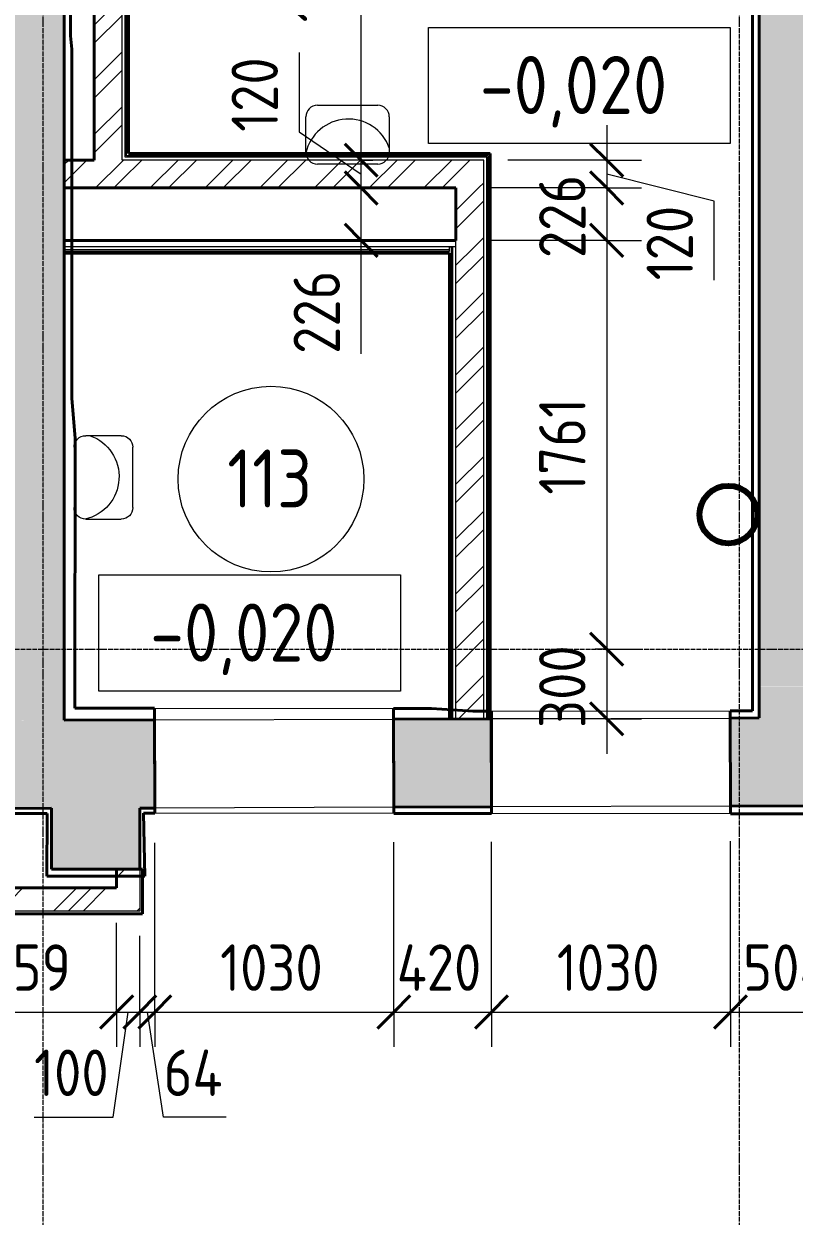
# Model space of a CAD drawing. Header units: millimetres. Extents: x -11886 to 68941, y -8130 to 45506.
# Drawn here: x 7627 to 10946, y 10815 to 15950 of the extents above; entities that cross this region are included whole.
import ezdxf

# ---------------------------------------------------------------- set-up
doc = ezdxf.new("R2010")
doc.units = ezdxf.units.MM
doc.linetypes.add('ADSK_Линия сетки', pattern=[25, 20, -2.5, 0, -2.5])
for name, color, linetype, lineweight in [('Аннотация', 7, 'Continuous', 9), ('Марки помещений', 7, 'Continuous', 20), ('Оси', 7, 'Continuous', 9), ('Отметки', 7, 'Continuous', 9), ('Размеры', 7, 'Continuous', 9), ('Размеры-100', 7, 'Continuous', 9), ('Стены', 7, 'Continuous', 18), ('Стены внутренние', 7, 'Continuous', 18), ('Стены штриховка', 7, 'Continuous', 18), ('стояки', 7, 'Continuous', 9)]:
    doc.layers.add(name, color=color, linetype=linetype, lineweight=lineweight)
for name, color, linetype, lineweight, true_color in [('планы со стояками отопление_dwg', 7, 'Continuous', 9, 0x767676), ('Стены разрез', 7, 'Continuous', 40, 0xbb5389), ('ТХ', 5, 'Continuous', 9, 0x0000ff), ('ТХ 1 этаж_dwg', 7, 'Continuous', 9, 0x767676)]:
    doc.layers.add(name, color=color, linetype=linetype, lineweight=lineweight, true_color=true_color)
doc.styles.add('GOST Common_1', font='GOST_Common.ttf', dxfattribs={"width": 0.9, "height": 200})
doc.styles.add('GOST Common_2', font='GOST_Common.ttf', dxfattribs={"width": 0.9, "height": 250})
doc.dimstyles.new('ADSK_Основной_2_мм_Округление_до_1_мм', dxfattribs={"dimscale": 304.8, "dimtxt": 201.142999, "dimasz": 0.463911, "dimexe": 0.492126, "dimexo": 0.492126, "dimgap": 0.098425, "dimtad": 1, "dimdec": 0, "dimdsep": 46, "dimtxsty": 'GOST Common_1', "dimblk1": 'OBLIQUE', "dimblk2": 'OBLIQUE', "dimsah": 1, "dimcen": 0.09, "dimdle": 0.492126, "dimazin": 2, "dimtfac": 1, "dimtdec": 4, "dimtix": 1, "dimtmove": 0, "dimatfit": 3, "dimfxl": 1, "dimtvp": 1, "dimtolj": 1, "dimtzin": 0, "dimlwd": 20, "dimlwe": 20, "dimarcsym": 2})
doc.dimstyles.new('ADSK_Основной_2_мм_Округление_до_1_мм_1', dxfattribs={"dimscale": 304.8, "dimtxt": 201.142999, "dimasz": 0.463911, "dimexe": 0.492126, "dimexo": 0.492126, "dimgap": 0.098425, "dimtad": 1, "dimdec": 0, "dimdsep": 46, "dimtxsty": 'GOST Common_1', "dimblk1": 'OBLIQUE', "dimblk2": 'OBLIQUE', "dimsah": 1, "dimcen": 0.09, "dimdle": 0.492126, "dimazin": 2, "dimtfac": 1, "dimtdec": 4, "dimtix": 1, "dimtmove": 1, "dimatfit": 3, "dimfxl": 1, "dimtvp": 1, "dimtolj": 1, "dimtzin": 0, "dimlwd": 20, "dimlwe": 20, "dimarcsym": 2})
pattern_1 = [(45, (0, 0), (-179.605, 179.605), []), (45, (63.5, 0), (0, 359.2102), []), (45, (-63.5, 0), (0, 359.2102), [])]
pattern_2 = [(45, (0, 0), (-117.8655, 117.8655), []), (45, (78.58, 0), (-117.8655, 117.8655), [])]

# ---------------------------------------------------------------- blocks, each defined once
blk = doc.blocks.new('Существующие стены 1 эт - Существующие стены 1 эт-653793-01 План 1-го этажа кладочный')
at = {"layer": 'Стены', "color": 243, "true_color": 0xbb5389}
for p, q in [((7828.4, 16190), (7828.4, 15899)), ((7828.4, 15899), (7833.6, 15840.7)), ((7833.6, 15840.7), (7833.6, 15363.6)), ((7833.6, 15243.6), (7833.6, 15017.8)), ((8189.9, 13002.4), (9219.9, 13001.2)), ((8189.9, 13002.4), (8190.1, 12952.9)), ((9220.1, 12956.1), (9219.9, 13001.2)), ((9641.7, 12549.2), (9642.2, 12989.6)), ((9642.2, 12989.6), (10670.4, 12991.7)), ((10670.5, 12960.5), (10670.4, 12991.7)), ((7726.9, 12549.7), (7267.7, 12549.6)), ((7725.3, 12279.6), (7726.9, 12549.7)), ((8191.2, 12572.9), (8191.3, 12551)), ((9221.3, 12549.8), (8191.3, 12551)), ((9221.3, 12549.8), (9221.2, 12576.1)), ((10671.8, 12548), (9641.7, 12549.2)), ((10671.8, 12548), (10671.7, 12580.5)), ((8026.7, 12279.6), (7725.3, 12279.6))]:
    blk.add_line(p, q, dxfattribs=at)
at = {"layer": 'Стены разрез'}
for p, q in [((10766.6, 20367.6), (10766.6, 12991.9)), ((7828.4, 15899), (7828.4, 16190)), ((7833.6, 15840.7), (7828.4, 15899)), ((7833.6, 14336.5), (7833.6, 15840.7)), ((7848.7, 14165.6), (7833.6, 14336.5)), ((7847.3, 13002.8), (7848.7, 14165.6)), ((8189.9, 13002.4), (7847.3, 13002.8)), ((8191.3, 12551), (8189.9, 13002.4)), ((9383, 13001), (9219.9, 13001.2)), ((9221.3, 12549.8), (9219.9, 13001.2)), ((9560.7, 12989.5), (9383, 13001)), ((9642.2, 12989.6), (9560.7, 12989.5)), ((9641.7, 12549.2), (9642.2, 12989.6)), ((10766.6, 12991.9), (10670.4, 12991.7)), ((10671.8, 12548), (10670.4, 12991.7)), ((6347.6, 12549.3), (7726.9, 12549.7)), ((7726.9, 12549.7), (7725.3, 12279.6)), ((8148.3, 12279.6), (8141.8, 12551.1)), ((8141.8, 12551.1), (8191.3, 12551)), ((9221.3, 12549.8), (9641.7, 12549.2)), ((10671.8, 12548), (11234.1, 12547.3)), ((7725.3, 12279.6), (8148.3, 12279.6))]:
    blk.add_line(p, q, dxfattribs=at)
blk = doc.blocks.new('планы со стояками отопление_dwg-1484427-01 План 1-го этажа кладочный')
at = {"layer": 'стояки', "color": 246, "lineweight": 80, "true_color": 0x7f001f}
blk.add_circle((183057.8, 169913.7), 124.3, dxfattribs=at)
blk = doc.blocks.new('ТХ 1 этаж_dwg_Электросушитель-2118426-01 План 1-го этажа кладочный')
at = {"layer": 'ТХ', "color": 253, "true_color": 0xa0a0a0}
for p, q in [((14845.2, 10699.4), (15105, 10699.4)), ((14795.2, 10496.6), (14795.2, 10649.4)), ((15155, 10649.4), (15155, 10496.6)), ((15105, 10446.6), (14845.2, 10446.6))]:
    blk.add_line(p, q, dxfattribs=at)
for centre, radius, start, end in [((14845.2, 10649.4), 50, 90, 180), ((15105, 10649.4), 50, 0, 90), ((14978.3, 10452.8), 187.6, 19.6167, 167.3478), ((14845.2, 10496.6), 50, 180, 270), ((15105, 10496.6), 50, 270, 360)]:
    blk.add_arc(centre, radius, start, end, dxfattribs=at)
blk = doc.blocks.new('ТХ 1 этаж_dwg_Электросушитель-2118427-01 План 1-го этажа кладочный')
at = {"layer": 'ТХ', "color": 253, "true_color": 0xa0a0a0}
for p, q in [((14845.2, 10699.4), (15105, 10699.4)), ((14795.2, 10496.6), (14795.2, 10649.4)), ((15155, 10649.4), (15155, 10496.6)), ((15105, 10446.6), (14845.2, 10446.6))]:
    blk.add_line(p, q, dxfattribs=at)
for centre, radius, start, end in [((14845.2, 10649.4), 50, 90, 180), ((15105, 10649.4), 50, 0, 90), ((14978.3, 10452.8), 187.6, 19.6167, 167.3478), ((14845.2, 10496.6), 50, 180, 270), ((15105, 10496.6), 50, 270, 360)]:
    blk.add_arc(centre, radius, start, end, dxfattribs=at)
blk = doc.blocks.new('ТХ 1 этаж_dwg-2084881-01 План 1-го этажа кладочный')
blk.add_blockref('ТХ 1 этаж_dwg_Электросушитель-2118426-01 План 1-го этажа кладочный', (112047.7, -65972.7))
at = {"extrusion": (0, 0, -1), "zscale": -1, "rotation": 90.00000000000001}
blk.add_blockref('ТХ 1 этаж_dwg_Электросушитель-2118427-01 План 1-го этажа кладочный', (-115398, -71851.2), dxfattribs=at)
blk = doc.blocks.new('ADSK_Марка_Помещение_ОдноЗначение - Номер-247393-01 План 1-го этажа кладочный')
at = {"layer": 'Марки помещений'}
blk.add_circle((0, 0), 4, dxfattribs=at)
blk = doc.blocks.new('Высотные отметки - Рамка-5093-01 План 1-го этажа кладочный')
at = {"layer": 'Аннотация', "lineweight": 20}
for p, q in [((-6.5, 0), (-6.5, 5)), ((-6.5, 5), (6.5, 5)), ((6.5, 5), (6.5, 0)), ((6.5, 0), (-6.5, 0))]:
    blk.add_line(p, q, dxfattribs=at)
blk = doc.blocks.new('DIMBLOCK201-01 План 1-го этажа кладочный')
at = {"layer": 'Размеры-100', "lineweight": 20, "transparency": 16777216}
for p, q in [((7267.7, 11694.1), (7267.7, 12079)), ((8026.7, 11694.1), (8026.7, 12079)), ((7267.7, 11694.1), (8026.7, 11694.1)), ((7267.7, 11694.1), (7267.7, 11544.1)), ((8026.7, 11694.1), (8026.7, 11544.1))]:
    blk.add_line(p, q, dxfattribs=at)
at = {"layer": 'Размеры-100', "lineweight": 40, "transparency": 16777216}
for p, q in [((7267.7, 11694.1), (7338.4, 11764.8)), ((8026.7, 11694.1), (8097.4, 11764.8)), ((7267.7, 11694.1), (7197, 11623.4)), ((8026.7, 11694.1), (7956, 11623.4))]:
    blk.add_line(p, q, dxfattribs=at)
at = {"layer": 'Размеры-100', "color": 0, "lineweight": 20, "transparency": 16777216, "insert": (7458, 11985.5), "char_height": 200, "width": 454.106, "attachment_point": 1, "line_spacing_factor": 1.022761, "style": 'GOST Common_1'}
blk.add_mtext('759', dxfattribs=at)
blk = doc.blocks.new('_Oblique')
at = {"color": 0, "linetype": 'ByBlock', "lineweight": -2}
blk.add_line((-0.5, -0.5), (0.5, 0.5), dxfattribs=at)
blk = doc.blocks.new('DIMBLOCK202-01 План 1-го этажа кладочный')
at = {"layer": 'Размеры-100', "lineweight": 20, "transparency": 16777216}
for p, q in [((8026.7, 11694.1), (8026.7, 12079)), ((8126.7, 11694.1), (8126.7, 12023)), ((8012.1, 11240.9), (8076.7, 11694.1)), ((8026.7, 11694.1), (8126.7, 11694.1)), ((8026.7, 11694.1), (8026.7, 11544.1)), ((8126.7, 11694.1), (8126.7, 11544.1)), ((7671.2, 11240.9), (8012.1, 11240.9))]:
    blk.add_line(p, q, dxfattribs=at)
at = {"layer": 'Размеры-100', "lineweight": 40, "transparency": 16777216}
for p, q in [((8026.7, 11694.1), (8097.4, 11764.8)), ((8126.7, 11694.1), (8197.4, 11764.8)), ((8026.7, 11694.1), (7956, 11623.4)), ((8126.7, 11694.1), (8056, 11623.4))]:
    blk.add_line(p, q, dxfattribs=at)
at = {"layer": 'Размеры-100', "color": 0, "lineweight": 20, "transparency": 16777216, "insert": (7671.2, 11532.3), "char_height": 200, "width": 409.104, "attachment_point": 1, "line_spacing_factor": 1.022761, "style": 'GOST Common_1'}
blk.add_mtext('100', dxfattribs=at)
blk = doc.blocks.new('DIMBLOCK203-01 План 1-го этажа кладочный')
at = {"layer": 'Размеры-100', "lineweight": 20, "transparency": 16777216}
for p, q in [((8191.2, 11694.1), (8191.2, 12422.9)), ((8126.7, 11694.1), (8126.7, 12023)), ((8126.7, 11694.1), (8191.2, 11694.1)), ((8126.7, 11694.1), (8126.7, 11544.1)), ((8229.2, 11240.9), (8159, 11694.1)), ((8191.2, 11694.1), (8191.2, 11544.1)), ((8498.5, 11240.9), (8229.2, 11240.9))]:
    blk.add_line(p, q, dxfattribs=at)
at = {"layer": 'Размеры-100', "lineweight": 40, "transparency": 16777216}
for p, q in [((8126.7, 11694.1), (8197.4, 11764.8)), ((8191.2, 11694.1), (8261.9, 11764.8)), ((8126.7, 11694.1), (8056, 11623.4)), ((8191.2, 11694.1), (8120.5, 11623.4))]:
    blk.add_line(p, q, dxfattribs=at)
at = {"layer": 'Размеры-100', "color": 0, "lineweight": 20, "transparency": 16777216, "insert": (8229.2, 11532.3), "char_height": 200, "width": 323.192, "attachment_point": 1, "line_spacing_factor": 1.022761, "style": 'GOST Common_1'}
blk.add_mtext('64', dxfattribs=at)
blk = doc.blocks.new('DIMBLOCK204-01 План 1-го этажа кладочный')
at = {"layer": 'Размеры-100', "lineweight": 20, "transparency": 16777216}
for p, q in [((8191.2, 11694.1), (8191.2, 12422.9)), ((9221.2, 11694.1), (9221.2, 12426.1)), ((8191.2, 11694.1), (9221.2, 11694.1)), ((8191.2, 11694.1), (8191.2, 11544.1)), ((9221.2, 11694.1), (9221.2, 11544.1))]:
    blk.add_line(p, q, dxfattribs=at)
at = {"layer": 'Размеры-100', "lineweight": 40, "transparency": 16777216}
for p, q in [((8191.2, 11694.1), (8261.9, 11764.8)), ((9221.2, 11694.1), (9291.9, 11764.8)), ((8191.2, 11694.1), (8120.5, 11623.4)), ((9221.2, 11694.1), (9150.5, 11623.4))]:
    blk.add_line(p, q, dxfattribs=at)
at = {"layer": 'Размеры-100', "color": 0, "lineweight": 20, "transparency": 16777216, "insert": (8472.7, 11985.5), "char_height": 200, "width": 560.473, "attachment_point": 1, "line_spacing_factor": 1.022761, "style": 'GOST Common_1'}
blk.add_mtext('1030', dxfattribs=at)
blk = doc.blocks.new('DIMBLOCK205-01 План 1-го этажа кладочный')
at = {"layer": 'Размеры-100', "lineweight": 20, "transparency": 16777216}
for p, q in [((9221.2, 11694.1), (9221.2, 12426.1)), ((9641.7, 11694.1), (9641.7, 12427.4)), ((9221.2, 11694.1), (9641.7, 11694.1)), ((9221.2, 11694.1), (9221.2, 11544.1)), ((9641.7, 11694.1), (9641.7, 11544.1))]:
    blk.add_line(p, q, dxfattribs=at)
at = {"layer": 'Размеры-100', "lineweight": 40, "transparency": 16777216}
for p, q in [((9221.2, 11694.1), (9291.9, 11764.8)), ((9641.7, 11694.1), (9712.4, 11764.8)), ((9221.2, 11694.1), (9150.5, 11623.4)), ((9641.7, 11694.1), (9571, 11623.4))]:
    blk.add_line(p, q, dxfattribs=at)
at = {"layer": 'Размеры-100', "color": 0, "lineweight": 20, "transparency": 16777216, "insert": (9233.7, 11985.5), "char_height": 200, "width": 474.561, "attachment_point": 1, "line_spacing_factor": 1.022761, "style": 'GOST Common_1'}
blk.add_mtext('420', dxfattribs=at)
blk = doc.blocks.new('DIMBLOCK206-01 План 1-го этажа кладочный')
at = {"layer": 'Размеры-100', "lineweight": 20, "transparency": 16777216}
for p, q in [((10671.7, 11694.1), (10671.7, 12430.5)), ((9641.7, 11694.1), (9641.7, 12427.4)), ((9641.7, 11694.1), (10671.7, 11694.1)), ((9641.7, 11694.1), (9641.7, 11544.1)), ((10671.7, 11694.1), (10671.7, 11544.1))]:
    blk.add_line(p, q, dxfattribs=at)
at = {"layer": 'Размеры-100', "lineweight": 40, "transparency": 16777216}
for p, q in [((9641.7, 11694.1), (9712.4, 11764.8)), ((10671.7, 11694.1), (10742.4, 11764.8)), ((9641.7, 11694.1), (9571, 11623.4)), ((10671.7, 11694.1), (10601, 11623.4))]:
    blk.add_line(p, q, dxfattribs=at)
at = {"layer": 'Размеры-100', "color": 0, "lineweight": 20, "transparency": 16777216, "insert": (9923.2, 11985.5), "char_height": 200, "width": 560.473, "attachment_point": 1, "line_spacing_factor": 1.022761, "style": 'GOST Common_1'}
blk.add_mtext('1030', dxfattribs=at)
blk = doc.blocks.new('DIMBLOCK207-01 План 1-го этажа кладочный')
at = {"layer": 'Размеры-100', "lineweight": 20, "transparency": 16777216}
for p, q in [((10671.7, 11694.1), (10671.7, 12430.5)), ((11175.2, 11694.1), (11175.2, 12432)), ((10671.7, 11694.1), (11325.2, 11694.1)), ((10671.7, 11694.1), (10671.7, 11544.1)), ((11175.2, 11694.1), (11175.2, 11544.1))]:
    blk.add_line(p, q, dxfattribs=at)
at = {"layer": 'Размеры-100', "lineweight": 40, "transparency": 16777216}
for p, q in [((10671.7, 11694.1), (10742.4, 11764.8)), ((11175.2, 11694.1), (11245.9, 11764.8)), ((10671.7, 11694.1), (10601, 11623.4)), ((11175.2, 11694.1), (11104.5, 11623.4))]:
    blk.add_line(p, q, dxfattribs=at)
at = {"layer": 'Размеры-100', "color": 0, "lineweight": 20, "transparency": 16777216, "insert": (10725.7, 11985.5), "char_height": 200, "width": 474.561, "attachment_point": 1, "line_spacing_factor": 1.022761, "style": 'GOST Common_1'}
blk.add_mtext('504', dxfattribs=at)
blk = doc.blocks.new('DIMBLOCK208-01 План 1-го этажа кладочный')
at = {"layer": 'Размеры-100', "lineweight": 20, "transparency": 16777216}
for p, q in [((10138.1, 15513.6), (10138.1, 15243.6)), ((10138.1, 15363.6), (9712.5, 15363.6)), ((10138.1, 15363.6), (10288.1, 15363.6)), ((10600.8, 15186.7), (10138.1, 15303.6)), ((10138.1, 15243.6), (9638.5, 15243.6)), ((10138.1, 15243.6), (10288.1, 15243.6)), ((10600.8, 14845.7), (10600.8, 15186.7))]:
    blk.add_line(p, q, dxfattribs=at)
at = {"layer": 'Размеры-100', "lineweight": 40, "transparency": 16777216}
for p, q in [((10138.1, 15363.6), (10067.4, 15434.3)), ((10138.1, 15363.6), (10208.8, 15292.9)), ((10138.1, 15243.6), (10067.4, 15314.3)), ((10138.1, 15243.6), (10208.8, 15172.9))]:
    blk.add_line(p, q, dxfattribs=at)
at = {"layer": 'Размеры-100', "color": 0, "lineweight": 20, "transparency": 16777216, "insert": (10309.5, 14845.7), "char_height": 200, "width": 409.104, "attachment_point": 1, "rotation": 90, "line_spacing_factor": 1.022761, "style": 'GOST Common_1'}
blk.add_mtext('120', dxfattribs=at)
blk = doc.blocks.new('DIMBLOCK209-01 План 1-го этажа кладочный')
at = {"layer": 'Размеры-100', "lineweight": 40, "transparency": 16777216}
for p, q in [((10138.1, 15243.6), (10067.4, 15314.3)), ((10138.1, 15243.6), (10208.8, 15172.9)), ((10138.1, 15017.8), (10067.4, 15088.5)), ((10138.1, 15017.8), (10208.8, 14947.1))]:
    blk.add_line(p, q, dxfattribs=at)
at = {"layer": 'Размеры-100', "lineweight": 20, "transparency": 16777216}
for p, q in [((10138.1, 15243.6), (9638.5, 15243.6)), ((10138.1, 15243.6), (10138.1, 15017.8)), ((10138.1, 15243.6), (10288.1, 15243.6)), ((10138.1, 15017.8), (9638.5, 15017.8)), ((10138.1, 15017.8), (10288.1, 15017.8))]:
    blk.add_line(p, q, dxfattribs=at)
at = {"layer": 'Размеры-100', "color": 0, "lineweight": 20, "transparency": 16777216, "insert": (9846.7, 14941.5), "char_height": 200, "width": 454.106, "attachment_point": 1, "rotation": 90, "line_spacing_factor": 1.022761, "style": 'GOST Common_1'}
blk.add_mtext('226', dxfattribs=at)
blk = doc.blocks.new('DIMBLOCK210-01 План 1-го этажа кладочный')
at = {"layer": 'Размеры-100', "lineweight": 40, "transparency": 16777216}
for p, q in [((10138.1, 15017.8), (10067.4, 15088.5)), ((10138.1, 15017.8), (10208.8, 14947.1)), ((10138.1, 13256.8), (10067.4, 13327.5)), ((10138.1, 13256.8), (10208.8, 13186.1))]:
    blk.add_line(p, q, dxfattribs=at)
at = {"layer": 'Размеры-100', "lineweight": 20, "transparency": 16777216}
for p, q in [((10138.1, 15017.8), (9638.5, 15017.8)), ((10138.1, 15017.8), (10138.1, 13256.8)), ((10138.1, 15017.8), (10288.1, 15017.8)), ((10138.1, 13256.8), (10088.1, 13256.8)), ((10138.1, 13256.8), (10288.1, 13256.8))]:
    blk.add_line(p, q, dxfattribs=at)
at = {"layer": 'Размеры-100', "color": 0, "lineweight": 20, "transparency": 16777216, "insert": (9846.7, 13922.5), "char_height": 200, "width": 515.472, "attachment_point": 1, "rotation": 90, "line_spacing_factor": 1.022761, "style": 'GOST Common_1'}
blk.add_mtext('1761', dxfattribs=at)
blk = doc.blocks.new('DIMBLOCK211-01 План 1-го этажа кладочный')
at = {"layer": 'Размеры-100', "lineweight": 40, "transparency": 16777216}
for p, q in [((10138.1, 13256.8), (10067.4, 13327.5)), ((10138.1, 13256.8), (10208.8, 13186.1)), ((10138.1, 12956.9), (10067.4, 13027.6)), ((10138.1, 12956.9), (10208.8, 12886.2))]:
    blk.add_line(p, q, dxfattribs=at)
at = {"layer": 'Размеры-100', "lineweight": 20, "transparency": 16777216}
for p, q in [((10138.1, 13256.8), (10088.1, 13256.8)), ((10138.1, 13256.8), (10138.1, 12806.9)), ((10138.1, 13256.8), (10288.1, 13256.8)), ((10138.1, 12956.9), (9638.5, 12956.9)), ((10138.1, 12956.9), (10288.1, 12956.9))]:
    blk.add_line(p, q, dxfattribs=at)
at = {"layer": 'Размеры-100', "color": 0, "lineweight": 20, "transparency": 16777216, "insert": (9846.7, 12917.6), "char_height": 200, "width": 454.106, "attachment_point": 1, "rotation": 90, "line_spacing_factor": 1.022761, "style": 'GOST Common_1'}
blk.add_mtext('300', dxfattribs=at)
blk = doc.blocks.new('DIMBLOCK212-01 План 1-го этажа кладочный')
at = {"layer": 'Размеры-100', "lineweight": 40, "transparency": 16777216}
for p, q in [((9080.3, 15243.6), (9009.6, 15314.3)), ((9080.3, 15243.6), (9151, 15172.9)), ((9080.3, 15017.8), (9009.6, 15088.5)), ((9080.3, 15017.8), (9151, 14947.1))]:
    blk.add_line(p, q, dxfattribs=at)
at = {"layer": 'Размеры-100', "lineweight": 20, "transparency": 16777216}
for p, q in [((9080.3, 15243.6), (8930.3, 15243.6)), ((9080.3, 14867.8), (9080.3, 15243.6)), ((9080.3, 15243.6), (9130.3, 15243.6)), ((9080.3, 14907.2), (9080.3, 15130.7)), ((9080.3, 15017.8), (8930.3, 15017.8)), ((9080.3, 15017.8), (9130.3, 15017.8)), ((9080.3, 14528.8), (9080.3, 14907.2))]:
    blk.add_line(p, q, dxfattribs=at)
at = {"layer": 'Размеры-100', "color": 0, "lineweight": 20, "transparency": 16777216, "insert": (8788.9, 14528.8), "char_height": 200, "width": 454.106, "attachment_point": 1, "rotation": 90, "line_spacing_factor": 1.022761, "style": 'GOST Common_1'}
blk.add_mtext('226', dxfattribs=at)
blk = doc.blocks.new('DIMBLOCK213-01 План 1-го этажа кладочный')
at = {"layer": 'Размеры-100', "lineweight": 20, "transparency": 16777216}
for p, q in [((8813, 15826.3), (8813, 15485.4)), ((8813, 15485.4), (9080.3, 15303.6)), ((9080.3, 15363.6), (8930.3, 15363.6)), ((9080.3, 15243.6), (9080.3, 15363.6)), ((9080.3, 15363.6), (9130.3, 15363.6)), ((9080.3, 15243.6), (8930.3, 15243.6)), ((9080.3, 15243.6), (9130.3, 15243.6))]:
    blk.add_line(p, q, dxfattribs=at)
at = {"layer": 'Размеры-100', "lineweight": 40, "transparency": 16777216}
for p, q in [((9080.3, 15363.6), (9009.6, 15434.3)), ((9080.3, 15363.6), (9151, 15292.9)), ((9080.3, 15243.6), (9009.6, 15314.3)), ((9080.3, 15243.6), (9151, 15172.9))]:
    blk.add_line(p, q, dxfattribs=at)
at = {"layer": 'Размеры-100', "color": 0, "lineweight": 20, "transparency": 16777216, "insert": (8521.7, 15485.4), "char_height": 200, "width": 409.104, "attachment_point": 1, "rotation": 90, "line_spacing_factor": 1.022761, "style": 'GOST Common_1'}
blk.add_mtext('120', dxfattribs=at)
blk = doc.blocks.new('DIMBLOCK214-01 План 1-го этажа кладочный')
at = {"layer": 'Размеры-100', "lineweight": 40, "transparency": 16777216}
for p, q in [((9080.3, 17219.6), (9009.6, 17290.3)), ((9080.3, 17219.6), (9151, 17148.9)), ((9080.3, 15363.6), (9009.6, 15434.3)), ((9080.3, 15363.6), (9151, 15292.9))]:
    blk.add_line(p, q, dxfattribs=at)
at = {"layer": 'Размеры-100', "lineweight": 20, "transparency": 16777216}
for p, q in [((9080.3, 17219.6), (8930.3, 17219.6)), ((9080.3, 15363.6), (9080.3, 17219.6)), ((9080.3, 17219.6), (9130.3, 17219.6)), ((9080.3, 16424), (9080.3, 16291.6)), ((9080.3, 15957), (9080.3, 16424)), ((9080.3, 15363.6), (8930.3, 15363.6)), ((9080.3, 15363.6), (9130.3, 15363.6))]:
    blk.add_line(p, q, dxfattribs=at)
at = {"layer": 'Размеры-100', "color": 0, "lineweight": 20, "transparency": 16777216, "insert": (8788.9, 15957), "char_height": 200, "width": 560.473, "attachment_point": 1, "rotation": 90, "line_spacing_factor": 1.022761, "style": 'GOST Common_1'}
blk.add_mtext('1856', dxfattribs=at)

msp = doc.modelspace()

# ---------------------------------------------------------------- hatches: boundary and pattern name
at = {"layer": 'Стены внутренние', "true_color": 0xc0c0c0}
for points in [[(7420.8, 12950.6), (7800.8, 12951.8), (7800.8, 20408.6), (7420.8, 20408.6), (7420.8, 12951.7)], [(10852.5, 13095.1), (11305.2, 13095.1), (11305.2, 20408.6), (10795.2, 20408.6), (10795.2, 13095.1), (10807.3, 13095.1)], [(10795.2, 12580.9), (11175.2, 12582), (11175.2, 13095.1), (10795.2, 13094), (10795.2, 12582)], [(7746.7, 12309.3), (8126.7, 12310), (8126.2, 12572.7), (7746.2, 12571.6), (7746.3, 12549.7)]]:
    msp.add_hatch(color=9, dxfattribs=at).paths.add_polyline_path(points)
at = {"layer": 'Стены внутренние', "lineweight": 9}
h = msp.add_hatch(dxfattribs=at)
h.set_pattern_fill('FP_1', color=256, style=0, pattern_type=2)
h.set_pattern_definition(pattern_2)
h.paths.add_polyline_path([(7930.3, 15363.6), (8050.3, 15363.6), (8050.3, 17219.6), (7930.3, 17219.6), (7930.3, 15840.7)])
h = msp.add_hatch(dxfattribs=at)
h.set_pattern_fill('FP_1', color=256, style=0, pattern_type=2)
h.set_pattern_definition(pattern_2)
h.paths.add_polyline_path([(7800.8, 15243.6), (8050.3, 15243.6), (8050.3, 15363.6), (7800.8, 15363.6)])
h = msp.add_hatch(dxfattribs=at)
h.set_pattern_fill('FP_1', color=256, style=0, pattern_type=2)
h.set_pattern_definition(pattern_2)
h.paths.add_polyline_path([(9488.5, 15243.6), (9608.5, 15243.6), (9608.5, 15363.6), (8050.3, 15363.6), (8050.3, 15243.6), (9469.3, 15243.6)])
h = msp.add_hatch(dxfattribs=at)
h.set_pattern_fill('FP_1', color=256, style=0, pattern_type=2)
h.set_pattern_definition(pattern_2)
h.paths.add_polyline_path([(9608.5, 14990.3), (9608.5, 15243.6), (9488.5, 15243.6), (9488.5, 14990.3)])
h = msp.add_hatch(dxfattribs=at)
h.set_pattern_fill('FP_1', color=256, style=0, pattern_type=2)
h.set_pattern_definition(pattern_2)
h.paths.add_polyline_path([(9488.5, 12956.9), (9608.5, 12957.3), (9608.5, 14990.3), (9488.5, 14990.3), (9488.5, 13553)])
at = {"layer": 'Стены внутренние', "true_color": 0xc0c0c0}
h = msp.add_hatch(color=9, dxfattribs=at)
h.paths.add_polyline_path([(7081.2, 12569.6), (8191.2, 12572.9), (8189.9, 12952.9), (7080.1, 12949.6), (7080.8, 12697.5)])
h.paths.add_polyline_path([(9221.2, 12576.1), (9641.7, 12577.4), (9640.5, 12957.4), (9220.1, 12956.1), (9221.2, 12577.4)])
h.paths.add_polyline_path([(10671.7, 12580.5), (10795.2, 12582), (10795.2, 12960.9), (10670.5, 12960.5), (10671.7, 12580.9)])
at = {"layer": 'Стены внутренние', "lineweight": 9}
h = msp.add_hatch(dxfattribs=at)
h.set_pattern_fill('FP_3', color=256, style=0, pattern_type=2)
h.set_pattern_definition(pattern_1)
h.paths.add_polyline_path([(8044.7, 12129), (8126.7, 12129), (8126.2, 12310), (8026.7, 12309.3), (8026.7, 12129)])
h = msp.add_hatch(dxfattribs=at)
h.set_pattern_fill('FP_3', color=256, style=0, pattern_type=2)
h.set_pattern_definition(pattern_1)
h.paths.add_polyline_path([(7697.4, 12129), (8026.7, 12129), (8026.7, 12229), (6717.7, 12229), (6717.7, 12129), (7527.3, 12129)])

# ---------------------------------------------------------------- linework, layer by layer
at = {"layer": 'Оси', "linetype": 'ADSK_Линия сетки'}
for p, q in [((7709.9, -7330.4), (7709.9, 21668.8)), ((10709.9, -7330.4), (10709.9, 21668.8)), ((-11086.2, 13256.8), (57141.7, 13256.8))]:
    msp.add_line(p, q, dxfattribs=at)
at = {"layer": 'Стены внутренние', "lineweight": 40}
for p, q in [((7800.8, 12951.8), (7800.8, 20408.6)), ((10795.2, 20408.6), (10795.2, 12960.9)), ((7930.3, 17219.6), (7930.3, 15363.6)), ((8078.3, 15391.6), (8078.3, 17191.6)), ((7930.3, 15363.6), (7800.8, 15363.6)), ((9636.5, 15391.6), (8078.3, 15391.6)), ((9636.5, 12957.3), (9636.5, 15391.6)), ((7800.8, 15243.6), (9488.5, 15243.6)), ((9488.5, 15243.6), (9488.5, 15017.8)), ((9488.5, 15017.8), (7800.8, 15017.8)), ((7800.8, 14962.8), (9460.5, 14962.8)), ((9460.5, 14962.8), (9460.5, 12956.8)), ((8190.1, 12952.9), (7800.8, 12951.8)), ((8191.2, 12572.9), (8190.1, 12952.9)), ((9640.5, 12957.4), (9220.1, 12956.1)), ((9220.1, 12956.1), (9221.2, 12576.1)), ((9641.7, 12577.4), (9640.5, 12957.4)), ((10795.2, 12960.9), (10670.5, 12960.5)), ((10670.5, 12960.5), (10671.7, 12580.5)), ((10671.7, 12580.5), (11175.2, 12582)), ((6607.7, 12568.1), (7746.2, 12571.6)), ((7746.2, 12571.6), (7746.7, 12309.3)), ((8126.2, 12572.7), (8191.2, 12572.9)), ((8126.7, 12310), (8126.2, 12572.7)), ((9221.2, 12576.1), (9641.7, 12577.4)), ((7746.7, 12309.3), (8126.7, 12310)), ((8138.7, 12310), (8026.7, 12310)), ((8026.7, 12310), (8026.7, 12229)), ((8138.7, 12117), (8138.7, 12310)), ((8026.7, 12229), (7267.7, 12229)), ((6605.7, 12117), (8138.7, 12117))]:
    msp.add_line(p, q, dxfattribs=at)
at = {"layer": 'Стены внутренние'}
for p, q in [((8190.1, 12952.9), (9220.1, 12956.1)), ((9640.5, 12957.4), (10670.5, 12960.5)), ((9221.2, 12576.1), (8191.2, 12572.9)), ((10671.7, 12580.5), (9641.7, 12577.4))]:
    msp.add_line(p, q, dxfattribs=at)
at = {"layer": 'Стены штриховка'}
for p, q in [((8050.3, 15363.6), (8050.3, 17219.6)), ((8063.3, 15376.6), (8063.3, 17206.6)), ((8069.3, 15382.6), (8069.3, 17206.6)), ((9608.5, 15363.6), (8050.3, 15363.6)), ((9621.5, 15376.6), (8063.3, 15376.6)), ((9627.5, 15382.6), (8069.3, 15382.6)), ((9608.5, 12957.3), (9608.5, 15363.6)), ((9621.5, 12957.3), (9621.5, 15376.6)), ((9627.5, 12957.3), (9627.5, 15382.6)), ((9488.5, 12956.9), (9488.5, 15017.8)), ((7800.8, 14990.8), (9488.5, 14990.8)), ((7800.8, 14977.8), (9460.5, 14977.8)), ((7800.8, 14971.8), (9460.5, 14971.8)), ((9460.5, 14971.8), (9460.5, 14990.3)), ((9460.5, 14990.3), (9475.5, 14990.3)), ((9469.5, 12956.8), (9469.5, 14990.3)), ((9475.5, 12956.9), (9475.5, 14990.3)), ((8126.7, 12310), (8126.7, 12129)), ((8136.7, 12310), (8136.7, 12117)), ((8126.7, 12129), (6617.7, 12129)), ((8138.7, 12119), (6605.7, 12119)), ((8126.7, 12119), (8126.7, 12117))]:
    msp.add_line(p, q, dxfattribs=at)

# ---------------------------------------------------------------- block references
at = {"layer": 'Марки помещений', "xscale": 99.99999999999993, "yscale": 99.99999999999993, "zscale": 99.99999999999993}
msp.add_blockref('ADSK_Марка_Помещение_ОдноЗначение - Номер-247393-01 План 1-го этажа кладочный', (8691.7, 13989.5), dxfattribs=at)
at = {"layer": 'Отметки', "lineweight": 20, "xscale": 99.99999999999993, "yscale": 99.99999999999993, "zscale": 99.99999999999993}
for p in [(10020.2, 15435.3), (8599.6, 13076.8)]:
    msp.add_blockref('Высотные отметки - Рамка-5093-01 План 1-го этажа кладочный', p, dxfattribs=at)
at = {"layer": 'планы со стояками отопление_dwg', "color": 6, "true_color": 0xff00ff}
msp.add_blockref('планы со стояками отопление_dwg-1484427-01 План 1-го этажа кладочный', (-172395.5, -156077), dxfattribs=at)
at = {"layer": 'Стены разрез'}
msp.add_blockref('Существующие стены 1 эт - Существующие стены 1 эт-653793-01 План 1-го этажа кладочный', (0, 0), dxfattribs=at)
at = {"layer": 'ТХ 1 этаж_dwg', "color": 253, "true_color": 0xa0a0a0}
msp.add_blockref('ТХ 1 этаж_dwg-2084881-01 План 1-го этажа кладочный', (-118001.2, 70872.8), dxfattribs=at)

# ---------------------------------------------------------------- texts
at = {"layer": 'Марки помещений', "lineweight": 9, "insert": (8503.2, 14117.2), "char_height": 250, "width": 468.987, "attachment_point": 1, "style": 'GOST Common_2'}
msp.add_mtext('113', dxfattribs=at)
at = {"layer": 'Отметки', "lineweight": 20, "char_height": 250, "width": 1028.823, "attachment_point": 1, "line_spacing_factor": 1.022761, "style": 'GOST Common_2'}
for insert in [(9591.5, 15812), (8171, 13453.5)]:
    msp.add_mtext('-0,020', dxfattribs=dict(at, insert=insert))

# ---------------------------------------------------------------- dimensions: what is measured, and where the dimension line sits
at = {"layer": 'Размеры', "lineweight": 20}
for base, p1, p2, override, picture, middle in [((9080.3, 17219.6), (8980.3, 15363.6), (8980.3, 17219.6), {"dimpost": '<>', "dimfxl": 1856}, 'DIMBLOCK214-01 План 1-го этажа кладочный', (8922.2, 16237.2)), ((9080.3, 15363.6), (8980.3, 15243.6), (8980.3, 15363.6), {"dimpost": '<>', "dimfxl": 120}, 'DIMBLOCK213-01 План 1-го этажа кладочный', (8655, 15690)), ((10138.1, 15243.6), (9562.5, 15363.6), (9488.5, 15243.6), {"dimpost": '<>', "dimfxl": 140.982268}, 'DIMBLOCK208-01 План 1-го этажа кладочный', (10442.8, 15050.3)), ((9080.3, 15243.6), (8980.3, 15017.8), (8980.3, 15243.6), {"dimpost": '<>', "dimfxl": 225.750704}, 'DIMBLOCK212-01 План 1-го этажа кладочный', (8922.2, 14755.8))]:
    dim = msp.add_linear_dim(base=base, p1=p1, p2=p2, angle=90, dimstyle='ADSK_Основной_2_мм_Округление_до_1_мм_1', override=override, dxfattribs=at)
    dim.commit()
    dim.dimension.update_dxf_attribs({"geometry": picture, "text_midpoint": middle, "dimtype": 160, "text_rotation": 90})
for base, p1, p2, override, picture, middle in [((10138.1, 15017.8), (9488.5, 15243.6), (9488.5, 15017.8), {"dimpost": '<>', "dimfxl": 225.750704}, 'DIMBLOCK209-01 План 1-го этажа кладочный', (10008.1, 15130.7)), ((10138.1, 13256.8), (9488.5, 15017.8), (10238.1, 13256.8), {"dimpost": '<>', "dimfxl": 1913.928861}, 'DIMBLOCK210-01 План 1-го этажа кладочный', (10008.1, 14137.3)), ((10138.1, 12956.9), (10238.1, 13256.8), (9488.5, 12956.9), {"dimpost": '<>', "dimfxl": 807.318931}, 'DIMBLOCK211-01 План 1-го этажа кладочный', (10008.1, 13106.8))]:
    dim = msp.add_linear_dim(base=base, p1=p1, p2=p2, angle=90, dimstyle='ADSK_Основной_2_мм_Округление_до_1_мм', override=override, dxfattribs=at)
    dim.commit()
    dim.dimension.update_dxf_attribs({"geometry": picture, "text_midpoint": middle})
for base, p1, p2, override, picture, middle in [((11175.2361, 11694.1144), (10671.6871, 12580.4929), (11175.2361, 12582.0257), {"dimpost": '<>', "dimfxl": 503.55134}, 'DIMBLOCK207-01 План 1-го этажа кладочный', (10923.4616, 11824.1144)), ((9221.2, 11694.1), (8191.2, 12572.9), (9221.2, 12576.1), {"dimpost": '<>', "dimfxl": 1030}, 'DIMBLOCK204-01 План 1-го этажа кладочный', (8706.2, 11824.1)), ((9641.6919, 11694.1144), (9221.2192, 12576.0779), (9641.6919, 12577.3578), {"dimpost": '<>', "dimfxl": 420.474632}, 'DIMBLOCK205-01 План 1-го этажа кладочный', (9431.4555, 11824.1144)), ((10671.7, 11694.1), (9641.7, 12577.4), (10671.7, 12580.5), {"dimpost": '<>', "dimfxl": 1030}, 'DIMBLOCK206-01 План 1-го этажа кладочный', (10156.7, 11824.1)), ((8026.7, 11694.1), (7267.7, 12229), (8026.7, 12229), {"dimpost": '<>', "dimfxl": 759.05463}, 'DIMBLOCK201-01 План 1-го этажа кладочный', (7647.2, 11824.1))]:
    dim = msp.add_linear_dim(base=base, p1=p1, p2=p2, dimstyle='ADSK_Основной_2_мм_Округление_до_1_мм', override=override, dxfattribs=at)
    dim.commit()
    dim.dimension.update_dxf_attribs({"geometry": picture, "text_midpoint": middle})
for base, p1, p2, override, picture, middle in [((8191.224, 11694.1144), (8126.7298, 12173.0043), (8191.224, 12572.9427), {"dimpost": '<>', "dimfxl": 405.105176}, 'DIMBLOCK203-01 План 1-го этажа кладочный', (8390.8067, 11398.9511)), ((8126.7, 11694.1), (8026.7, 12229), (8126.7, 12173), {"dimpost": '<>', "dimfxl": 114.61239}, 'DIMBLOCK202-01 План 1-го этажа кладочный', (7875.7, 11399))]:
    dim = msp.add_linear_dim(base=base, p1=p1, p2=p2, dimstyle='ADSK_Основной_2_мм_Округление_до_1_мм_1', override=override, dxfattribs=at)
    dim.commit()
    dim.dimension.update_dxf_attribs({"geometry": picture, "text_midpoint": middle, "dimtype": 160})

doc.saveas('drawing.dxf')
